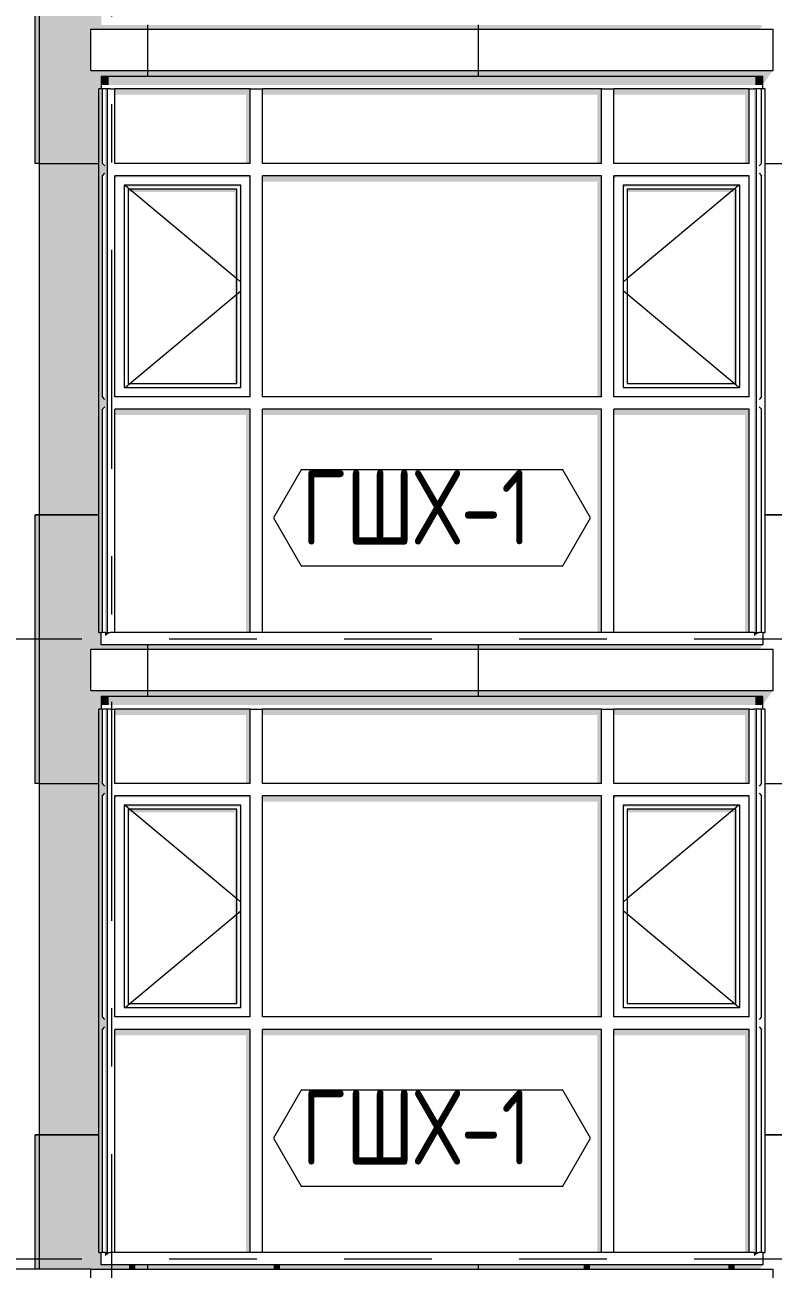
# Model space of a CAD drawing. Header units: millimetres. Extents: x 18162 to 7085488, y 72188 to 247925.
# Drawn here: x 4809520 to 4813140, y 88787 to 94807 of the extents above; entities that cross this region are included whole.
import ezdxf
from ezdxf.enums import TextEntityAlignment as Align

# ---------------------------------------------------------------- set-up
doc = ezdxf.new("R2010")
doc.units = ezdxf.units.MM
doc.header["$MEASUREMENT"] = 0
doc.linetypes.add('Dashed', pattern=[423.333333, 211.666667, -211.666667])
doc.linetypes.add('Double Dashed', pattern=[1093.611073, 529.166651, -211.666656, 141.111112, -211.666656])
for name, color, linetype in [('Finish - Wall', 7, 'Continuous'), ('Interior - Stair & Railing', 7, 'Continuous'), ('Structural - Bearing', 7, 'Continuous'), ('Structural - Grid', 7, 'Continuous')]:
    doc.layers.add(name, color=color, linetype=linetype)
doc.styles.add('GENERATED_STYLE_3', font='', dxfattribs={"width": 0.8})
doc.styles.get('GENERATED_STYLE_3').set_extended_font_data('ISOCPEUR MON')
doc.dimstyles.new('GENERATED_STYLE__15', dxfattribs={"dimtxt": 440.00001, "dimasz": 228, "dimexe": 0.18, "dimexo": 150, "dimgap": 0, "dimtad": 1, "dimdec": 0, "dimzin": 0, "dimdsep": 46, "dimtxsty": 'GENERATED_STYLE_3', "dimblk": 'ARROWHEAD_2', "dimblk1": 'ARROWHEAD_2', "dimblk2": 'ARROWHEAD_2', "dimcen": 0.09, "dimclrd": 13, "dimclre": 13, "dimclrt": 13, "dimadec": 0, "dimazin": 0, "dimtfac": 1, "dimtdec": 4, "dimtmove": 0, "dimatfit": 3, "dimfxl": 1, "dimtolj": 1, "dimtzin": 0, "dimarcsym": 0})

# ---------------------------------------------------------------- blocks, each defined once
blk = doc.blocks.new('*X1772', base_point=(4860813, 82836.7))
at = {"layer": 'Structural - Bearing', "color": 8, "linetype": 'Continuous', "lineweight": 13}
for p, q in [((4810113, 94586.7), (4810113, 94556.7)), ((4811713, 94586.7), (4811713, 94556.7)), ((4809589.5, 94136.7), (4809613, 94136.7)), ((4809613, 94136.7), (4809877.1, 94136.7)), ((4813101.9, 94136.7), (4813313, 94136.7)), ((4809589.5, 92436.7), (4809613, 92436.7)), ((4809613, 92436.7), (4809589.5, 92436.7)), ((4809877.1, 92436.7), (4809613, 92436.7)), ((4809613, 92436.7), (4809877.1, 92436.7)), ((4813313, 92436.7), (4813101.9, 92436.7)), ((4813101.9, 92436.7), (4813313, 92436.7)), ((4810113, 91806.7), (4810113, 91786.7)), ((4811713, 91806.7), (4811713, 91786.7))]:
    blk.add_line(p, q, dxfattribs=at)
blk = doc.blocks.new('*X1777', base_point=(4860813, 82836.7))
at = {"layer": 'Structural - Bearing', "color": 7, "linetype": 'Continuous', "lineweight": 9}
for p, q in [((4810113, 91786.7), (4810113, 91586.7)), ((4811713, 91786.7), (4811713, 91586.7))]:
    blk.add_line(p, q, dxfattribs=at)
blk = doc.blocks.new('*X1780', base_point=(4860813, 82836.7))
at = {"layer": 'Structural - Bearing', "color": 8, "linetype": 'Continuous', "lineweight": 13}
for p, q in [((4810113, 94806.7), (4810113, 94786.7)), ((4811713, 94806.7), (4811713, 94786.7))]:
    blk.add_line(p, q, dxfattribs=at)
blk = doc.blocks.new('*X1788', base_point=(4860813, 82836.7))
at = {"layer": 'Structural - Bearing', "color": 7, "linetype": 'Continuous', "lineweight": 9}
for p, q in [((4810113, 94786.7), (4810113, 94586.7)), ((4811713, 94786.7), (4811713, 94586.7))]:
    blk.add_line(p, q, dxfattribs=at)
blk = doc.blocks.new('*X1849', base_point=(4860813, 82836.7))
at = {"layer": 'Structural - Bearing', "color": 7, "linetype": 'Continuous', "lineweight": 9}
for p, q in [((4809569.5, 89436.7), (4809589.5, 89436.7)), ((4809589.5, 89436.7), (4809569.5, 89436.7))]:
    blk.add_line(p, q, dxfattribs=at)
blk = doc.blocks.new('*X1851', base_point=(4860813, 82836.7))
at = {"layer": 'Structural - Bearing', "color": 7, "linetype": 'Continuous', "lineweight": 9}
for p, q in [((4809569.5, 92436.7), (4809589.5, 92436.7)), ((4809589.5, 92436.7), (4809569.5, 92436.7))]:
    blk.add_line(p, q, dxfattribs=at)
blk = doc.blocks.new('*X1968', base_point=(4860813, 82836.7))
at = {"layer": 'Structural - Bearing', "color": 8, "linetype": 'Continuous', "lineweight": 13}
for p, q in [((4810113, 91586.7), (4810113, 91556.7)), ((4811713, 91586.7), (4811713, 91556.7)), ((4809589.5, 91136.7), (4809613, 91136.7)), ((4809613, 91136.7), (4809877.1, 91136.7)), ((4813101.9, 91136.7), (4813313, 91136.7)), ((4809589.5, 89436.7), (4809613, 89436.7)), ((4809613, 89436.7), (4809589.5, 89436.7)), ((4809877.1, 89436.7), (4809613, 89436.7)), ((4809613, 89436.7), (4809877.1, 89436.7)), ((4813313, 89436.7), (4813101.9, 89436.7)), ((4813101.9, 89436.7), (4813313, 89436.7))]:
    blk.add_line(p, q, dxfattribs=at)
blk = doc.blocks.new('*X1969', base_point=(4860813, 82836.7))
at = {"layer": 'Structural - Bearing', "color": 8, "linetype": 'Continuous', "lineweight": 13}
blk.add_line((4810113, 88806.7), (4810113, 88786.7), dxfattribs=at)
blk = doc.blocks.new('*X1970', base_point=(4860813, 82836.7))
at = {"layer": 'Structural - Bearing', "color": 8, "linetype": 'Continuous', "lineweight": 13}
blk.add_line((4811713, 88806.7), (4811713, 88786.7), dxfattribs=at)
blk = doc.blocks.new('*D2162', base_point=(4860813, 82836.7))
at = {"color": 12, "linetype": 'Continuous', "lineweight": 35}
for p, q in [((4806791.8, 129223.3), (4807091.8, 129050.1)), ((4806791.8, 82823.3), (4807091.8, 82650.1))]:
    blk.add_line(p, q, dxfattribs=at)
at = {"color": 13, "linetype": 'Continuous', "lineweight": 13}
for p, q in [((4809439.5, 129136.7), (4806716.8, 129136.7)), ((4806941.8, 82736.7), (4806941.8, 129136.7)), ((4809439.5, 82736.7), (4806716.8, 82736.7)), ((4806941.8, 82590), (4806941.8, 82736.7))]:
    blk.add_line(p, q, dxfattribs=at)
at = {"color": 13, "lineweight": 13, "insert": (4807069.4, 105225.3), "char_height": 440, "attachment_point": 7, "rotation": 90, "style": 'GENERATED_STYLE_3'}
blk.add_mtext('\\A1;{\\pql;\\fISOCPEUR MON|b0|i0|c0|p0;\\W0.800000;46,400}', dxfattribs=at)
blk = doc.blocks.new('ARROWHEAD_2')
at = {"color": 0, "linetype": 'Continuous', "lineweight": 0}
for p, q in [((-0.378, -0.655), (0.378, 0.655)), ((0, 0), (-1, 0))]:
    blk.add_line(p, q, dxfattribs=at)
blk = doc.blocks.new('Label_83_3', base_point=(4811489.5, 89186.7))
at = {"color": 13, "linetype": 'Continuous', "lineweight": 13, "flags": 128}
blk.add_lwpolyline([(4810723.1, 89420.9), (4810857.2, 89188.7), (4812121.8, 89188.7), (4812255.9, 89420.9), (4812121.8, 89653.2), (4810857.2, 89653.2)], close=True, dxfattribs=at)
at = {"color": 13, "lineweight": 13, "insert": (4810857.2, 89652.5), "char_height": 360, "attachment_point": 1, "style": 'GENERATED_STYLE_3'}
blk.add_mtext('\\A1;{\\pql;\\pt0,253000;\\fISOCPEUR MON|b0|i0|c0|p0;\\W0.800000;ГШХ-1\\fISOCPEUR MON|b0|i0|c0|p0;\\W0.800000;\\A1{\\H.66x;\\S^  ;}\\fISOCPEUR MON|b0|i0|c0|p0;\\W0.800000;\\fISOCPEUR MON|b0|i0|c0|p0;\\W0.800000;\\A1{\\H.66x;\\S^  ;}\\fISOCPEUR MON|b0|i0|c0|p0;\\W0.800000; \\fISOCPEUR MON|b0|i0|c0|p0;\\W0.800000;\\fISOCPEUR MON|b0|i0|c0|p0;\\W0.800000;\\fISOCPEUR MON|b0|i0|c0|p0;\\W0.800000;\\fISOCPEUR MON|b0|i0|c0|p0;\\W0.800000;\\fISOCPEUR MON|b0|i0|c0|p0;\\W0.800000;\\fISOCPEUR MON|b0|i0|c0|p0;\\W0.800000;\\fISOCPEUR MON|b0|i0|c0|p0;\\W0.800000;\\fISOCPEUR MON|b0|i0|c0|p0;\\W0.800000;\\fISOCPEUR MON|b0|i0|c0|p0;\\W0.800000;\\fISOCPEUR MON|b0|i0|c0|p0;\\W0.800000;\\fISOCPEUR MON|b0|i0|c0|p0;\\W0.800000;\\fISOCPEUR MON|b0|i0|c0|p0;\\W0.800000;\\fISOCPEUR MON|b0|i0|c0|p0;\\W0.800000;\\fISOCPEUR MON|b0|i0|c0|p0;\\W0.800000;\\fISOCPEUR MON|b0|i0|c0|p0;\\W0.800000;\\fISOCPEUR MON|b0|i0|c0|p0;\\W0.800000;\\fISOCPEUR MON|b0|i0|c0|p0;\\W0.800000;\\fISOCPEUR MON|b0|i0|c0|p0;\\W0.800000;\\fISOCPEUR MON|b0|i0|c0|p0;\\W0.800000;\\fISOCPEUR MON|b0|i0|c0|p0;\\W0.800000;\\fISOCPEUR MON|b0|i0|c0|p0;\\W0.800000;\\fISOCPEUR MON|b0|i0|c0|p0;\\W0.800000;\\fISOCPEUR MON|b0|i0|c0|p0;\\W0.800000;\\fISOCPEUR MON|b0|i0|c0|p0;\\W0.800000;\\fISOCPEUR MON|b0|i0|c0|p0;\\W0.800000;\\fISOCPEUR MON|b0|i0|c0|p0;\\W0.800000;\\fISOCPEUR MON|b0|i0|c0|p0;\\W0.800000;\\fISOCPEUR MON|b0|i0|c0|p0;\\W0.800000;\\fISOCPEUR MON|b0|i0|c0|p0;\\W0.800000;\\fISOCPEUR MON|b0|i0|c0|p0;\\W0.800000;\\fISOCPEUR MON|b0|i0|c0|p0;\\W0.800000;\\fISOCPEUR MON|b0|i0|c0|p0;\\W0.800000;\\fISOCPEUR MON|b0|i0|c0|p0;\\W0.800000;\\fISOCPEUR MON|b0|i0|c0|p0;\\W0.800000;\\fISOCPEUR MON|b0|i0|c0|p0;\\W0.800000;\\fISOCPEUR MON|b0|i0|c0|p0;\\W0.800000;\\fISOCPEUR MON|b0|i0|c0|p0;\\W0.800000;\\fISOCPEUR MON|b0|i0|c0|p0;\\W0.800000;\\fISOCPEUR MON|b0|i0|c0|p0;\\W0.800000;\\fISOCPEUR MON|b0|i0|c0|p0;\\W0.800000;\\fISOCPEUR MON|b0|i0|c0|p0;\\W0.800000;\\fISOCPEUR MON|b0|i0|c0|p0;\\W0.800000;\\fISOCPEUR MON|b0|i0|c0|p0;\\W0.800000;}', dxfattribs=at)
blk = doc.blocks.new('Label_86_3', base_point=(4811489.5, 92186.7))
at = {"color": 13, "linetype": 'Continuous', "lineweight": 13, "flags": 128}
blk.add_lwpolyline([(4810723.1, 92420.9), (4810857.2, 92188.7), (4812121.8, 92188.7), (4812255.9, 92420.9), (4812121.8, 92653.2), (4810857.2, 92653.2)], close=True, dxfattribs=at)
at = {"color": 13, "lineweight": 13, "insert": (4810857.2, 92652.5), "char_height": 360, "attachment_point": 1, "style": 'GENERATED_STYLE_3'}
blk.add_mtext('\\A1;{\\pql;\\pt0,253000;\\fISOCPEUR MON|b0|i0|c0|p0;\\W0.800000;ГШХ-1\\fISOCPEUR MON|b0|i0|c0|p0;\\W0.800000;\\A1{\\H.66x;\\S^  ;}\\fISOCPEUR MON|b0|i0|c0|p0;\\W0.800000;\\fISOCPEUR MON|b0|i0|c0|p0;\\W0.800000;\\A1{\\H.66x;\\S^  ;}\\fISOCPEUR MON|b0|i0|c0|p0;\\W0.800000; \\fISOCPEUR MON|b0|i0|c0|p0;\\W0.800000;\\fISOCPEUR MON|b0|i0|c0|p0;\\W0.800000;\\fISOCPEUR MON|b0|i0|c0|p0;\\W0.800000;\\fISOCPEUR MON|b0|i0|c0|p0;\\W0.800000;\\fISOCPEUR MON|b0|i0|c0|p0;\\W0.800000;\\fISOCPEUR MON|b0|i0|c0|p0;\\W0.800000;\\fISOCPEUR MON|b0|i0|c0|p0;\\W0.800000;\\fISOCPEUR MON|b0|i0|c0|p0;\\W0.800000;\\fISOCPEUR MON|b0|i0|c0|p0;\\W0.800000;\\fISOCPEUR MON|b0|i0|c0|p0;\\W0.800000;\\fISOCPEUR MON|b0|i0|c0|p0;\\W0.800000;\\fISOCPEUR MON|b0|i0|c0|p0;\\W0.800000;\\fISOCPEUR MON|b0|i0|c0|p0;\\W0.800000;\\fISOCPEUR MON|b0|i0|c0|p0;\\W0.800000;\\fISOCPEUR MON|b0|i0|c0|p0;\\W0.800000;\\fISOCPEUR MON|b0|i0|c0|p0;\\W0.800000;\\fISOCPEUR MON|b0|i0|c0|p0;\\W0.800000;\\fISOCPEUR MON|b0|i0|c0|p0;\\W0.800000;\\fISOCPEUR MON|b0|i0|c0|p0;\\W0.800000;\\fISOCPEUR MON|b0|i0|c0|p0;\\W0.800000;\\fISOCPEUR MON|b0|i0|c0|p0;\\W0.800000;\\fISOCPEUR MON|b0|i0|c0|p0;\\W0.800000;\\fISOCPEUR MON|b0|i0|c0|p0;\\W0.800000;\\fISOCPEUR MON|b0|i0|c0|p0;\\W0.800000;\\fISOCPEUR MON|b0|i0|c0|p0;\\W0.800000;\\fISOCPEUR MON|b0|i0|c0|p0;\\W0.800000;\\fISOCPEUR MON|b0|i0|c0|p0;\\W0.800000;\\fISOCPEUR MON|b0|i0|c0|p0;\\W0.800000;\\fISOCPEUR MON|b0|i0|c0|p0;\\W0.800000;\\fISOCPEUR MON|b0|i0|c0|p0;\\W0.800000;\\fISOCPEUR MON|b0|i0|c0|p0;\\W0.800000;\\fISOCPEUR MON|b0|i0|c0|p0;\\W0.800000;\\fISOCPEUR MON|b0|i0|c0|p0;\\W0.800000;\\fISOCPEUR MON|b0|i0|c0|p0;\\W0.800000;\\fISOCPEUR MON|b0|i0|c0|p0;\\W0.800000;\\fISOCPEUR MON|b0|i0|c0|p0;\\W0.800000;\\fISOCPEUR MON|b0|i0|c0|p0;\\W0.800000;\\fISOCPEUR MON|b0|i0|c0|p0;\\W0.800000;\\fISOCPEUR MON|b0|i0|c0|p0;\\W0.800000;\\fISOCPEUR MON|b0|i0|c0|p0;\\W0.800000;\\fISOCPEUR MON|b0|i0|c0|p0;\\W0.800000;\\fISOCPEUR MON|b0|i0|c0|p0;\\W0.800000;\\fISOCPEUR MON|b0|i0|c0|p0;\\W0.800000;}', dxfattribs=at)
blk = doc.blocks.new('Standard grid marker[368]_3', base_point=(4809939.5, 142836.7))
at = {"layer": 'Structural - Grid', "color": 13, "linetype": 'Double Dashed', "lineweight": 13, "ltscale": 2}
blk.add_line((4809939.5, 141836.7), (4809939.5, 80336.7), dxfattribs=at)
at = {"layer": 'Structural - Grid', "color": 13, "lineweight": 13, "style": 'GENERATED_STYLE_3'}
blk.add_attdef('AC_MarkerText_1', text='', height=500, rotation=360, dxfattribs=at).set_placement((4809939.5, 78986.7), align=Align.TOP_CENTER)

msp = doc.modelspace()

# ---------------------------------------------------------------- hatches: boundary and pattern name
at = {"layer": 'Finish - Wall', "linetype": 'Continuous', "lineweight": 0}
for points in [[(4809889.5, 94556.7), (4809889.5, 94516), (4809924.5, 94516), (4809924.5, 94556.7)], [(4809924.5, 94556.7), (4809924.5, 94516), (4810639.5, 94516), (4810639.5, 94556.7)], [(4812339.5, 94556.7), (4810639.5, 94556.7), (4810639.5, 94516), (4812339.5, 94516)], [(4813054.5, 94556.7), (4812339.5, 94556.7), (4812339.5, 94516), (4813054.5, 94516)], [(4813089.5, 94556.7), (4813054.5, 94556.7), (4813054.5, 94516), (4813089.5, 94516)], [(4809877.1, 94106.7), (4809919.5, 94106.7), (4809919.5, 94496.7), (4809907.1, 94496.7), (4809907.1, 94124.1), (4809894.5, 94136.7), (4809894.5, 94496.7), (4809877.1, 94496.7)], [(4809954.5, 94496.7), (4809954.5, 94468.4), (4810589.5, 94468.4), (4810589.5, 94136.7), (4810609.5, 94136.7), (4810609.5, 94496.7)], [(4812309.5, 94496.7), (4810669.5, 94496.7), (4810669.5, 94468.4), (4812289.5, 94468.4), (4812289.5, 94136.7), (4812309.5, 94136.7)], [(4812369.5, 94468.4), (4813004.5, 94468.4), (4813004.5, 94136.7), (4813024.5, 94136.7), (4813024.5, 94496.7), (4812369.5, 94496.7)], [(4813047.1, 94106.7), (4813059.5, 94106.7), (4813059.5, 94496.7), (4813047.1, 94496.7)], [(4813084.5, 94489.6), (4813089.5, 94496.7), (4813084.5, 94496.7)], [(4813047.1, 92976.7), (4813059.5, 92976.7), (4813059.5, 94106.7), (4813047.1, 94106.7)], [(4813084.5, 94136.7), (4813071.9, 94124.1), (4813078.2, 94127.8)], [(4809961.6, 94069.6), (4809954.5, 94076.7), (4809954.5, 94069.6)], [(4809954.5, 94076.7), (4809961.6, 94069.6), (4810602.4, 94069.6), (4810609.5, 94076.7)], [(4810609.5, 94076.7), (4810602.4, 94069.6), (4810604.5, 94069.6), (4810604.5, 93011.7), (4810609.5, 93006.7)], [(4810669.5, 94076.7), (4810669.5, 94048.4), (4812289.5, 94048.4), (4812289.5, 93006.7), (4812309.5, 93006.7), (4812309.5, 94076.7)], [(4812376.6, 94069.6), (4812369.5, 94076.7), (4812369.5, 94069.6)], [(4813024.5, 94076.7), (4812369.5, 94076.7), (4812376.6, 94069.6), (4813017.4, 94069.6)], [(4813024.5, 94076.7), (4813017.4, 94069.6), (4813019.5, 94069.6), (4813019.5, 93011.7), (4813024.5, 93006.7)], [(4809999.5, 94031.7), (4809999.5, 94024.6), (4810006.6, 94024.6)], [(4810564.5, 94031.7), (4809999.5, 94031.7), (4810006.6, 94024.6), (4810557.4, 94024.6)], [(4810544.5, 94011.7), (4810019.5, 94011.7), (4810019.5, 93997.5), (4810534.5, 93997.5), (4810534.5, 93071.7), (4810544.5, 93071.7)], [(4810564.5, 94031.7), (4810557.4, 94024.6), (4810559.5, 94024.6), (4810559.5, 93056.7), (4810564.5, 93051.7)], [(4812414.5, 94031.7), (4812414.5, 94024.6), (4812421.6, 94024.6)], [(4812414.5, 94031.7), (4812421.6, 94024.6), (4812972.4, 94024.6), (4812979.5, 94031.7)], [(4812959.5, 94011.7), (4812434.5, 94011.7), (4812434.5, 93997.5), (4812949.5, 93997.5), (4812949.5, 93071.7), (4812959.5, 93071.7)], [(4812979.5, 94031.7), (4812972.4, 94024.6), (4812974.5, 94024.6), (4812974.5, 93056.7), (4812979.5, 93051.7)], [(4810559.5, 93051.7), (4810564.5, 93051.7), (4810559.5, 93056.7)], [(4810604.5, 93011.7), (4810604.5, 93006.7), (4810609.5, 93006.7)], [(4812974.5, 93051.7), (4812979.5, 93051.7), (4812974.5, 93056.7)], [(4813019.5, 93006.7), (4813024.5, 93006.7), (4813019.5, 93011.7)], [(4809877.1, 92976.7), (4809877.1, 91866.7), (4809894.5, 91866.7), (4809894.5, 92946.7), (4809907.1, 92959.3), (4809907.1, 91866.7), (4809919.5, 91866.7), (4809919.5, 92976.7)], [(4813047.1, 91866.7), (4813059.5, 91866.7), (4813059.5, 92976.7), (4813047.1, 92976.7)], [(4813084.5, 93006.7), (4813071.9, 92994.1), (4813078.2, 92997.8)], [(4809954.5, 92946.7), (4809954.5, 92918.4), (4810589.5, 92918.4), (4810589.5, 91866.7), (4810609.5, 91866.7), (4810609.5, 92946.7)], [(4812309.5, 92946.7), (4810669.5, 92946.7), (4810669.5, 92918.4), (4812289.5, 92918.4), (4812289.5, 91866.7), (4812309.5, 91866.7)], [(4812369.5, 92918.4), (4813004.5, 92918.4), (4813004.5, 91866.7), (4813024.5, 91866.7), (4813024.5, 92946.7), (4812369.5, 92946.7)], [(4809907.1, 91849.1), (4809924.5, 91861.4), (4809924.5, 91866.7), (4809907.1, 91866.7)], [(4809924.5, 91866.7), (4809924.5, 91861.4), (4809931.9, 91866.7)], [(4813047.1, 91849.1), (4813054.5, 91854.4), (4813054.5, 91866.7), (4813047.1, 91866.7)], [(4813071.9, 91866.7), (4813054.5, 91866.7), (4813054.5, 91854.4)], [(4809889.5, 91556.7), (4809889.5, 91516), (4809924.5, 91516), (4809924.5, 91556.7)], [(4810639.5, 91556.7), (4809924.5, 91556.7), (4809924.5, 91516), (4810639.5, 91516)], [(4812339.5, 91556.7), (4810639.5, 91556.7), (4810639.5, 91516), (4812339.5, 91516)], [(4813054.5, 91556.7), (4812339.5, 91556.7), (4812339.5, 91516), (4813054.5, 91516)], [(4813054.5, 91556.7), (4813054.5, 91516), (4813089.5, 91516), (4813089.5, 91556.7)], [(4809877.1, 91496.7), (4809877.1, 91106.7), (4809919.5, 91106.7), (4809919.5, 91496.7), (4809907.1, 91496.7), (4809907.1, 91124.1), (4809894.5, 91136.7), (4809894.5, 91496.7)], [(4810609.5, 91496.7), (4809954.5, 91496.7), (4809954.5, 91468.4), (4810589.5, 91468.4), (4810589.5, 91136.7), (4810609.5, 91136.7)], [(4812309.5, 91496.7), (4810669.5, 91496.7), (4810669.5, 91468.4), (4812289.5, 91468.4), (4812289.5, 91136.7), (4812309.5, 91136.7)], [(4812369.5, 91496.7), (4812369.5, 91468.4), (4813004.5, 91468.4), (4813004.5, 91136.7), (4813024.5, 91136.7), (4813024.5, 91496.7)], [(4813047.1, 91106.7), (4813059.5, 91106.7), (4813059.5, 91496.7), (4813047.1, 91496.7)], [(4813084.5, 91489.6), (4813089.5, 91496.7), (4813084.5, 91496.7)], [(4813047.1, 89976.7), (4813059.5, 89976.7), (4813059.5, 91106.7), (4813047.1, 91106.7)], [(4813084.5, 91136.7), (4813071.9, 91124.1), (4813078.2, 91127.8)], [(4809961.6, 91069.6), (4809954.5, 91076.7), (4809954.5, 91069.6)], [(4809954.5, 91076.7), (4809961.6, 91069.6), (4810602.4, 91069.6), (4810609.5, 91076.7)], [(4809999.5, 91031.7), (4809999.5, 91024.6), (4810006.6, 91024.6)], [(4810564.5, 91031.7), (4809999.5, 91031.7), (4810006.6, 91024.6), (4810557.4, 91024.6)], [(4810564.5, 91031.7), (4810557.4, 91024.6), (4810559.5, 91024.6), (4810559.5, 90056.7), (4810564.5, 90051.7)], [(4810602.4, 91069.6), (4810604.5, 91069.6), (4810604.5, 90011.7), (4810609.5, 90006.7), (4810609.5, 91076.7)], [(4810669.5, 91076.7), (4810669.5, 91048.4), (4812289.5, 91048.4), (4812289.5, 90006.7), (4812309.5, 90006.7), (4812309.5, 91076.7)], [(4812376.6, 91069.6), (4812369.5, 91076.7), (4812369.5, 91069.6)], [(4812369.5, 91076.7), (4812376.6, 91069.6), (4813017.4, 91069.6), (4813024.5, 91076.7)], [(4812414.5, 91031.7), (4812414.5, 91024.6), (4812421.6, 91024.6)], [(4812414.5, 91031.7), (4812421.6, 91024.6), (4812972.4, 91024.6), (4812979.5, 91031.7)], [(4812979.5, 91031.7), (4812972.4, 91024.6), (4812974.5, 91024.6), (4812974.5, 90056.7), (4812979.5, 90051.7)], [(4813024.5, 91076.7), (4813017.4, 91069.6), (4813019.5, 91069.6), (4813019.5, 90011.7), (4813024.5, 90006.7)], [(4810544.5, 91011.7), (4810019.5, 91011.7), (4810019.5, 90997.5), (4810534.5, 90997.5), (4810534.5, 90071.7), (4810544.5, 90071.7)], [(4812959.5, 91011.7), (4812434.5, 91011.7), (4812434.5, 90997.5), (4812949.5, 90997.5), (4812949.5, 90071.7), (4812959.5, 90071.7)], [(4810559.5, 90051.7), (4810564.5, 90051.7), (4810559.5, 90056.7)], [(4810604.5, 90011.7), (4810604.5, 90006.7), (4810609.5, 90006.7)], [(4812974.5, 90051.7), (4812979.5, 90051.7), (4812974.5, 90056.7)], [(4813019.5, 90006.7), (4813024.5, 90006.7), (4813019.5, 90011.7)], [(4813084.5, 90006.7), (4813071.9, 89994.1), (4813078.2, 89997.8)], [(4809919.5, 89976.7), (4809877.1, 89976.7), (4809877.1, 88866.7), (4809894.5, 88866.7), (4809894.5, 89946.7), (4809907.1, 89959.3), (4809907.1, 88866.7), (4809919.5, 88866.7)], [(4809954.5, 89946.7), (4809954.5, 89918.4), (4810589.5, 89918.4), (4810589.5, 88866.7), (4810609.5, 88866.7), (4810609.5, 89946.7)], [(4812309.5, 89946.7), (4810669.5, 89946.7), (4810669.5, 89918.4), (4812289.5, 89918.4), (4812289.5, 88866.7), (4812309.5, 88866.7)], [(4812369.5, 89946.7), (4812369.5, 89918.4), (4813004.5, 89918.4), (4813004.5, 88866.7), (4813024.5, 88866.7), (4813024.5, 89946.7)], [(4813047.1, 88866.7), (4813059.5, 88866.7), (4813059.5, 89976.7), (4813047.1, 89976.7)], [(4809907.1, 88849.1), (4809924.5, 88861.4), (4809924.5, 88866.7), (4809907.1, 88866.7)], [(4809924.5, 88866.7), (4809924.5, 88861.4), (4809931.9, 88866.7)], [(4813047.1, 88866.7), (4813047.1, 88849.1), (4813054.5, 88854.4), (4813054.5, 88866.7)], [(4813071.9, 88866.7), (4813054.5, 88866.7), (4813054.5, 88854.4)]]:
    msp.add_hatch(color=49, dxfattribs=at).paths.add_polyline_path(points)
h = msp.add_hatch(color=49, dxfattribs=at)
h.paths.add_polyline_path([(4809877.1, 94106.7), (4809877.1, 92976.7), (4809919.5, 92976.7), (4809919.5, 94106.7)])
h.paths.add_polyline_path([(4809894.5, 93006.7), (4809894.5, 94076.7), (4809907.1, 94089.3), (4809907.1, 92994.1)], flags=0)
h = msp.add_hatch(color=49, dxfattribs=at)
h.paths.add_polyline_path([(4809877.1, 91106.7), (4809877.1, 89976.7), (4809919.5, 89976.7), (4809919.5, 91106.7)])
h.paths.add_polyline_path([(4809907.1, 89994.1), (4809894.5, 90006.7), (4809894.5, 91076.7), (4809907.1, 91089.3)], flags=0)
at = {"layer": 'Interior - Stair & Railing', "linetype": 'Continuous', "lineweight": 0}
for points in [[(4810027.5, 88806.7), (4810027.5, 88786.7), (4810027.7, 88786.7), (4810027.7, 88806.7)], [(4810027.7, 88806.7), (4810027.7, 88786.7), (4810028.2, 88786.7), (4810028.2, 88806.7)], [(4810029.1, 88806.7), (4810028.2, 88806.7), (4810028.2, 88786.7), (4810029.1, 88786.7)], [(4810030.3, 88806.7), (4810029.1, 88806.7), (4810029.1, 88786.7), (4810030.3, 88786.7)], [(4810031.8, 88806.7), (4810030.3, 88806.7), (4810030.3, 88786.7), (4810031.8, 88786.7)], [(4810033.5, 88806.7), (4810031.8, 88806.7), (4810031.8, 88786.7), (4810033.5, 88786.7)], [(4810035.4, 88806.7), (4810033.5, 88806.7), (4810033.5, 88786.7), (4810035.4, 88786.7)], [(4810037.4, 88806.7), (4810035.4, 88806.7), (4810035.4, 88786.7), (4810037.4, 88786.7)], [(4810039.5, 88806.7), (4810037.4, 88806.7), (4810037.4, 88786.7), (4810039.5, 88786.7)], [(4810041.6, 88806.7), (4810039.5, 88806.7), (4810039.5, 88786.7), (4810041.6, 88786.7)], [(4810043.6, 88806.7), (4810041.6, 88806.7), (4810041.6, 88786.7), (4810043.6, 88786.7)], [(4810045.5, 88806.7), (4810043.6, 88806.7), (4810043.6, 88786.7), (4810045.5, 88786.7)], [(4810047.2, 88806.7), (4810045.5, 88806.7), (4810045.5, 88786.7), (4810047.2, 88786.7)], [(4810048.7, 88806.7), (4810047.2, 88806.7), (4810047.2, 88786.7), (4810048.7, 88786.7)], [(4810049.9, 88806.7), (4810048.7, 88806.7), (4810048.7, 88786.7), (4810049.9, 88786.7)], [(4810050.8, 88806.7), (4810049.9, 88806.7), (4810049.9, 88786.7), (4810050.8, 88786.7)], [(4810050.8, 88806.7), (4810050.8, 88786.7), (4810051.3, 88786.7), (4810051.3, 88806.7)], [(4810051.3, 88806.7), (4810051.3, 88786.7), (4810051.5, 88786.7), (4810051.5, 88806.7)], [(4810727.5, 88806.7), (4810727.5, 88786.7), (4810727.7, 88786.7), (4810727.7, 88806.7)], [(4810727.7, 88806.7), (4810727.7, 88786.7), (4810728.2, 88786.7), (4810728.2, 88806.7)], [(4810729.1, 88806.7), (4810728.2, 88806.7), (4810728.2, 88786.7), (4810729.1, 88786.7)], [(4810730.3, 88806.7), (4810729.1, 88806.7), (4810729.1, 88786.7), (4810730.3, 88786.7)], [(4810731.8, 88806.7), (4810730.3, 88806.7), (4810730.3, 88786.7), (4810731.8, 88786.7)], [(4810733.5, 88806.7), (4810731.8, 88806.7), (4810731.8, 88786.7), (4810733.5, 88786.7)], [(4810735.4, 88806.7), (4810733.5, 88806.7), (4810733.5, 88786.7), (4810735.4, 88786.7)], [(4810737.4, 88806.7), (4810735.4, 88806.7), (4810735.4, 88786.7), (4810737.4, 88786.7)], [(4810739.5, 88806.7), (4810737.4, 88806.7), (4810737.4, 88786.7), (4810739.5, 88786.7)], [(4810741.6, 88806.7), (4810739.5, 88806.7), (4810739.5, 88786.7), (4810741.6, 88786.7)], [(4810743.6, 88806.7), (4810741.6, 88806.7), (4810741.6, 88786.7), (4810743.6, 88786.7)], [(4810745.5, 88806.7), (4810743.6, 88806.7), (4810743.6, 88786.7), (4810745.5, 88786.7)], [(4810747.2, 88806.7), (4810745.5, 88806.7), (4810745.5, 88786.7), (4810747.2, 88786.7)], [(4810748.7, 88806.7), (4810747.2, 88806.7), (4810747.2, 88786.7), (4810748.7, 88786.7)], [(4810749.9, 88806.7), (4810748.7, 88806.7), (4810748.7, 88786.7), (4810749.9, 88786.7)], [(4810750.8, 88806.7), (4810749.9, 88806.7), (4810749.9, 88786.7), (4810750.8, 88786.7)], [(4810750.8, 88806.7), (4810750.8, 88786.7), (4810751.3, 88786.7), (4810751.3, 88806.7)], [(4810751.3, 88806.7), (4810751.3, 88786.7), (4810751.5, 88786.7), (4810751.5, 88806.7)], [(4812227.5, 88806.7), (4812227.5, 88786.7), (4812227.7, 88786.7), (4812227.7, 88806.7)], [(4812227.7, 88806.7), (4812227.7, 88786.7), (4812228.2, 88786.7), (4812228.2, 88806.7)], [(4812229.1, 88806.7), (4812228.2, 88806.7), (4812228.2, 88786.7), (4812229.1, 88786.7)], [(4812229.1, 88786.7), (4812230.3, 88786.7), (4812230.3, 88806.7), (4812229.1, 88806.7)], [(4812231.8, 88806.7), (4812230.3, 88806.7), (4812230.3, 88786.7), (4812231.8, 88786.7)], [(4812233.5, 88806.7), (4812231.8, 88806.7), (4812231.8, 88786.7), (4812233.5, 88786.7)], [(4812235.4, 88806.7), (4812233.5, 88806.7), (4812233.5, 88786.7), (4812235.4, 88786.7)], [(4812237.4, 88806.7), (4812235.4, 88806.7), (4812235.4, 88786.7), (4812237.4, 88786.7)], [(4812239.5, 88806.7), (4812237.4, 88806.7), (4812237.4, 88786.7), (4812239.5, 88786.7)], [(4812241.6, 88806.7), (4812239.5, 88806.7), (4812239.5, 88786.7), (4812241.6, 88786.7)], [(4812243.6, 88806.7), (4812241.6, 88806.7), (4812241.6, 88786.7), (4812243.6, 88786.7)], [(4812245.5, 88806.7), (4812243.6, 88806.7), (4812243.6, 88786.7), (4812245.5, 88786.7)], [(4812247.2, 88806.7), (4812245.5, 88806.7), (4812245.5, 88786.7), (4812247.2, 88786.7)], [(4812248.7, 88806.7), (4812247.2, 88806.7), (4812247.2, 88786.7), (4812248.7, 88786.7)], [(4812249.9, 88806.7), (4812248.7, 88806.7), (4812248.7, 88786.7), (4812249.9, 88786.7)], [(4812250.8, 88806.7), (4812249.9, 88806.7), (4812249.9, 88786.7), (4812250.8, 88786.7)], [(4812250.8, 88806.7), (4812250.8, 88786.7), (4812251.3, 88786.7), (4812251.3, 88806.7)], [(4812251.3, 88806.7), (4812251.3, 88786.7), (4812251.5, 88786.7), (4812251.5, 88806.7)], [(4812927.5, 88806.7), (4812927.5, 88786.7), (4812927.7, 88786.7), (4812927.7, 88806.7)], [(4812927.7, 88806.7), (4812927.7, 88786.7), (4812928.2, 88786.7), (4812928.2, 88806.7)], [(4812929.1, 88806.7), (4812928.2, 88806.7), (4812928.2, 88786.7), (4812929.1, 88786.7)], [(4812930.3, 88806.7), (4812929.1, 88806.7), (4812929.1, 88786.7), (4812930.3, 88786.7)], [(4812931.8, 88806.7), (4812930.3, 88806.7), (4812930.3, 88786.7), (4812931.8, 88786.7)], [(4812933.5, 88806.7), (4812931.8, 88806.7), (4812931.8, 88786.7), (4812933.5, 88786.7)], [(4812935.4, 88806.7), (4812933.5, 88806.7), (4812933.5, 88786.7), (4812935.4, 88786.7)], [(4812937.4, 88806.7), (4812935.4, 88806.7), (4812935.4, 88786.7), (4812937.4, 88786.7)], [(4812939.5, 88806.7), (4812937.4, 88806.7), (4812937.4, 88786.7), (4812939.5, 88786.7)], [(4812941.6, 88806.7), (4812939.5, 88806.7), (4812939.5, 88786.7), (4812941.6, 88786.7)], [(4812943.6, 88806.7), (4812941.6, 88806.7), (4812941.6, 88786.7), (4812943.6, 88786.7)], [(4812945.5, 88806.7), (4812943.6, 88806.7), (4812943.6, 88786.7), (4812945.5, 88786.7)], [(4812947.2, 88806.7), (4812945.5, 88806.7), (4812945.5, 88786.7), (4812947.2, 88786.7)], [(4812948.7, 88806.7), (4812947.2, 88806.7), (4812947.2, 88786.7), (4812948.7, 88786.7)], [(4812949.9, 88806.7), (4812948.7, 88806.7), (4812948.7, 88786.7), (4812949.9, 88786.7)], [(4812950.8, 88806.7), (4812949.9, 88806.7), (4812949.9, 88786.7), (4812950.8, 88786.7)], [(4812950.8, 88806.7), (4812950.8, 88786.7), (4812951.3, 88786.7), (4812951.3, 88806.7)], [(4812951.3, 88806.7), (4812951.3, 88786.7), (4812951.5, 88786.7), (4812951.5, 88806.7)]]:
    msp.add_hatch(color=49, dxfattribs=at).paths.add_polyline_path(points)
at = {"layer": 'Structural - Bearing', "linetype": 'Continuous', "lineweight": 0}
for points in [[(4809839.5, 97736.7), (4809589.5, 97736.7), (4809589.5, 94736.7), (4809839.5, 94736.7), (4809839.5, 94786.7), (4813075.4, 94786.7), (4813089.5, 94806.7), (4809889.5, 94806.7), (4809889.5, 94866.7), (4809877.1, 94866.7), (4809877.1, 97496.7), (4809889.5, 97496.7), (4809889.5, 97556.7), (4813089.5, 97556.7), (4813089.5, 97516), (4813139.5, 97586.7), (4809839.5, 97586.7)], [(4809569.5, 94136.7), (4809589.5, 94136.7), (4809589.5, 95436.7), (4809569.5, 95436.7)], [(4809839.5, 94736.7), (4809589.5, 94736.7), (4809589.5, 91736.7), (4809839.5, 91736.7), (4809839.5, 91786.7), (4813075.4, 91786.7), (4813089.5, 91806.7), (4809889.5, 91806.7), (4809889.5, 91866.7), (4809877.1, 91866.7), (4809877.1, 94496.7), (4809889.5, 94496.7), (4809889.5, 94556.7), (4813089.5, 94556.7), (4813089.5, 94516), (4813139.5, 94586.7), (4809839.5, 94586.7)], [(4809569.5, 91136.7), (4809589.5, 91136.7), (4809589.5, 92436.7), (4809569.5, 92436.7)], [(4809589.5, 88786.7), (4810027.5, 88786.7), (4810027.5, 88806.7), (4809889.5, 88806.7), (4809889.5, 88866.7), (4809877.1, 88866.7), (4809877.1, 91496.7), (4809889.5, 91496.7), (4809889.5, 91556.7), (4813089.5, 91556.7), (4813089.5, 91516), (4813139.5, 91586.7), (4809839.5, 91586.7), (4809839.5, 91736.7), (4809589.5, 91736.7)], [(4809589.5, 89436.7), (4809569.5, 89436.7), (4809569.5, 88786.7), (4809589.5, 88786.7)], [(4810727.5, 88806.7), (4810051.5, 88806.7), (4810051.5, 88786.7), (4810727.5, 88786.7)], [(4810751.5, 88806.7), (4810751.5, 88786.7), (4812227.5, 88786.7), (4812227.5, 88806.7)], [(4812927.5, 88806.7), (4812251.5, 88806.7), (4812251.5, 88786.7), (4812927.5, 88786.7)], [(4812951.5, 88806.7), (4812951.5, 88786.7), (4813075.4, 88786.7), (4813089.5, 88806.7)]]:
    msp.add_hatch(color=49, dxfattribs=at).paths.add_polyline_path(points)

# ---------------------------------------------------------------- linework, layer by layer
at = {"color": 8, "linetype": 'Dashed', "lineweight": 13, "ltscale": 2}
for p, q in [((4805138.5, 91836.7), (4846132, 91836.7)), ((4805138.5, 88836.7), (4846132, 88836.7))]:
    msp.add_line(p, q, dxfattribs=at)
at = {"layer": 'Finish - Wall', "color": 7, "linetype": 'Continuous', "lineweight": 9}
for p, q in [((4809889.5, 94556.7), (4809889.5, 94496.7)), ((4809924.5, 94556.7), (4809889.5, 94556.7)), ((4810639.5, 94556.7), (4809924.5, 94556.7)), ((4812339.5, 94556.7), (4810639.5, 94556.7)), ((4813054.5, 94556.7), (4812339.5, 94556.7)), ((4813089.5, 94556.7), (4813054.5, 94556.7)), ((4813089.5, 94496.7), (4813089.5, 94556.7)), ((4809889.5, 94496.7), (4809877.1, 94496.7)), ((4809877.1, 94106.7), (4809877.1, 94496.7)), ((4809894.5, 94496.7), (4809889.5, 94496.7)), ((4809907.1, 94496.7), (4809894.5, 94496.7)), ((4809894.5, 94136.7), (4809894.5, 94496.7)), ((4809919.5, 94496.7), (4809907.1, 94496.7)), ((4809931.9, 94496.7), (4809919.5, 94496.7)), ((4809919.5, 94106.7), (4809919.5, 94496.7)), ((4809931.9, 94496.7), (4809954.5, 94496.7)), ((4810609.5, 94496.7), (4809954.5, 94496.7)), ((4809954.5, 94136.7), (4809954.5, 94496.7)), ((4810609.5, 94496.7), (4810669.5, 94496.7)), ((4810609.5, 94136.7), (4810609.5, 94496.7)), ((4812309.5, 94496.7), (4810669.5, 94496.7)), ((4810669.5, 94136.7), (4810669.5, 94496.7)), ((4812309.5, 94496.7), (4812369.5, 94496.7)), ((4812309.5, 94136.7), (4812309.5, 94496.7)), ((4813024.5, 94496.7), (4812369.5, 94496.7)), ((4812369.5, 94136.7), (4812369.5, 94496.7)), ((4813024.5, 94496.7), (4813047.1, 94496.7)), ((4813024.5, 94136.7), (4813024.5, 94496.7)), ((4813059.5, 94496.7), (4813047.1, 94496.7)), ((4813071.9, 94496.7), (4813059.5, 94496.7)), ((4813059.5, 94106.7), (4813059.5, 94496.7)), ((4813084.5, 94496.7), (4813071.9, 94496.7)), ((4813089.5, 94496.7), (4813084.5, 94496.7)), ((4813084.5, 94136.7), (4813084.5, 94496.7)), ((4813101.9, 94496.7), (4813089.5, 94496.7)), ((4813101.9, 94106.7), (4813101.9, 94496.7)), ((4809877.1, 92976.7), (4809877.1, 94106.7)), ((4809907.1, 94124.1), (4809894.5, 94136.7)), ((4809919.5, 92976.7), (4809919.5, 94106.7)), ((4810609.5, 94136.7), (4809954.5, 94136.7)), ((4812309.5, 94136.7), (4810669.5, 94136.7)), ((4813024.5, 94136.7), (4812369.5, 94136.7)), ((4813059.5, 92976.7), (4813059.5, 94106.7)), ((4813084.5, 94136.7), (4813071.9, 94124.1)), ((4813101.9, 92976.7), (4813101.9, 94106.7)), ((4809894.5, 94076.7), (4809907.1, 94089.3)), ((4809894.5, 93006.7), (4809894.5, 94076.7)), ((4809954.5, 93006.7), (4809954.5, 94076.7)), ((4810609.5, 94076.7), (4809954.5, 94076.7)), ((4810609.5, 93006.7), (4810609.5, 94076.7)), ((4810669.5, 93006.7), (4810669.5, 94076.7)), ((4812309.5, 94076.7), (4810669.5, 94076.7)), ((4812309.5, 93006.7), (4812309.5, 94076.7)), ((4812369.5, 93006.7), (4812369.5, 94076.7)), ((4813024.5, 94076.7), (4812369.5, 94076.7)), ((4813024.5, 93006.7), (4813024.5, 94076.7)), ((4813071.9, 94089.3), (4813084.5, 94076.7)), ((4813084.5, 93006.7), (4813084.5, 94076.7)), ((4809999.5, 94031.7), (4809999.5, 93051.7)), ((4810564.5, 94031.7), (4809999.5, 94031.7)), ((4810004.4, 94031.7), (4810028.3, 94011.7)), ((4810544.5, 94011.7), (4810019.5, 94011.7)), ((4810019.5, 94011.7), (4810019.5, 93071.7)), ((4810028.3, 94011.7), (4810544.5, 93579.4)), ((4810544.5, 93071.7), (4810544.5, 94011.7)), ((4810564.5, 93051.7), (4810564.5, 94031.7)), ((4812414.5, 94031.7), (4812414.5, 93051.7)), ((4812979.5, 94031.7), (4812414.5, 94031.7)), ((4812959.5, 94011.7), (4812434.5, 94011.7)), ((4812950.8, 94011.7), (4812434.5, 93579.4)), ((4812434.5, 94011.7), (4812434.5, 93071.7)), ((4812974.7, 94031.7), (4812950.8, 94011.7)), ((4812959.5, 93071.7), (4812959.5, 94011.7)), ((4812979.5, 93051.7), (4812979.5, 94031.7)), ((4810544.5, 93579.4), (4810564.5, 93562.6)), ((4812434.5, 93579.4), (4812414.5, 93562.6)), ((4810028.3, 93071.7), (4810544.5, 93504)), ((4810544.5, 93504), (4810564.5, 93520.7)), ((4812434.5, 93504), (4812414.5, 93520.7)), ((4812950.8, 93071.7), (4812434.5, 93504)), ((4810004.4, 93051.7), (4810028.3, 93071.7)), ((4810019.5, 93071.7), (4810544.5, 93071.7)), ((4812434.5, 93071.7), (4812959.5, 93071.7)), ((4812974.7, 93051.7), (4812950.8, 93071.7)), ((4809999.5, 93051.7), (4810564.5, 93051.7)), ((4812414.5, 93051.7), (4812979.5, 93051.7)), ((4809877.1, 91866.7), (4809877.1, 92976.7)), ((4809907.1, 92994.1), (4809894.5, 93006.7)), ((4809894.5, 92946.7), (4809907.1, 92959.3)), ((4809919.5, 91866.7), (4809919.5, 92976.7)), ((4810609.5, 93006.7), (4809954.5, 93006.7)), ((4812309.5, 93006.7), (4810669.5, 93006.7)), ((4813024.5, 93006.7), (4812369.5, 93006.7)), ((4813059.5, 91866.7), (4813059.5, 92976.7)), ((4813084.5, 93006.7), (4813071.9, 92994.1)), ((4813071.9, 92959.3), (4813084.5, 92946.7)), ((4813101.9, 91866.7), (4813101.9, 92976.7)), ((4809894.5, 91866.7), (4809894.5, 92946.7)), ((4809954.5, 91866.7), (4809954.5, 92946.7)), ((4810609.5, 92946.7), (4809954.5, 92946.7)), ((4810609.5, 91866.7), (4810609.5, 92946.7)), ((4810669.5, 91866.7), (4810669.5, 92946.7)), ((4812309.5, 92946.7), (4810669.5, 92946.7)), ((4812309.5, 91866.7), (4812309.5, 92946.7)), ((4812369.5, 91866.7), (4812369.5, 92946.7)), ((4813024.5, 92946.7), (4812369.5, 92946.7)), ((4813024.5, 91866.7), (4813024.5, 92946.7)), ((4813084.5, 91866.7), (4813084.5, 92946.7)), ((4809877.1, 91866.7), (4809889.5, 91866.7)), ((4809889.5, 91806.7), (4809889.5, 91866.7)), ((4809894.5, 91866.7), (4809889.5, 91866.7)), ((4809907.1, 91866.7), (4809894.5, 91866.7)), ((4809907.1, 91866.7), (4809919.5, 91866.7)), ((4809919.5, 91866.7), (4809931.9, 91866.7)), ((4809954.5, 91866.7), (4809931.9, 91866.7)), ((4810609.5, 91866.7), (4809954.5, 91866.7)), ((4810669.5, 91866.7), (4810609.5, 91866.7)), ((4812309.5, 91866.7), (4810669.5, 91866.7)), ((4812369.5, 91866.7), (4812309.5, 91866.7)), ((4813024.5, 91866.7), (4812369.5, 91866.7)), ((4813047.1, 91866.7), (4813024.5, 91866.7)), ((4813047.1, 91866.7), (4813059.5, 91866.7)), ((4813059.5, 91866.7), (4813071.9, 91866.7)), ((4813084.5, 91866.7), (4813071.9, 91866.7)), ((4813089.5, 91866.7), (4813084.5, 91866.7)), ((4813089.5, 91866.7), (4813089.5, 91806.7)), ((4813089.5, 91866.7), (4813101.9, 91866.7)), ((4809924.5, 91806.7), (4809889.5, 91806.7)), ((4810639.5, 91806.7), (4809924.5, 91806.7)), ((4812339.5, 91806.7), (4810639.5, 91806.7)), ((4813054.5, 91806.7), (4812339.5, 91806.7)), ((4813089.5, 91806.7), (4813054.5, 91806.7)), ((4809889.5, 91556.7), (4809889.5, 91496.7)), ((4809924.5, 91556.7), (4809889.5, 91556.7)), ((4810639.5, 91556.7), (4809924.5, 91556.7)), ((4812339.5, 91556.7), (4810639.5, 91556.7)), ((4813054.5, 91556.7), (4812339.5, 91556.7)), ((4813089.5, 91556.7), (4813054.5, 91556.7)), ((4813089.5, 91496.7), (4813089.5, 91556.7)), ((4809889.5, 91496.7), (4809877.1, 91496.7)), ((4809877.1, 91106.7), (4809877.1, 91496.7)), ((4809894.5, 91496.7), (4809889.5, 91496.7)), ((4809907.1, 91496.7), (4809894.5, 91496.7)), ((4809894.5, 91136.7), (4809894.5, 91496.7)), ((4809919.5, 91496.7), (4809907.1, 91496.7)), ((4809931.9, 91496.7), (4809919.5, 91496.7)), ((4809919.5, 91106.7), (4809919.5, 91496.7)), ((4809931.9, 91496.7), (4809954.5, 91496.7)), ((4810609.5, 91496.7), (4809954.5, 91496.7)), ((4809954.5, 91136.7), (4809954.5, 91496.7)), ((4810609.5, 91496.7), (4810669.5, 91496.7)), ((4810609.5, 91136.7), (4810609.5, 91496.7)), ((4812309.5, 91496.7), (4810669.5, 91496.7)), ((4810669.5, 91136.7), (4810669.5, 91496.7)), ((4812309.5, 91496.7), (4812369.5, 91496.7)), ((4812309.5, 91136.7), (4812309.5, 91496.7)), ((4813024.5, 91496.7), (4812369.5, 91496.7)), ((4812369.5, 91136.7), (4812369.5, 91496.7)), ((4813024.5, 91496.7), (4813047.1, 91496.7)), ((4813024.5, 91136.7), (4813024.5, 91496.7)), ((4813059.5, 91496.7), (4813047.1, 91496.7)), ((4813071.9, 91496.7), (4813059.5, 91496.7)), ((4813059.5, 91106.7), (4813059.5, 91496.7)), ((4813084.5, 91496.7), (4813071.9, 91496.7)), ((4813089.5, 91496.7), (4813084.5, 91496.7)), ((4813084.5, 91136.7), (4813084.5, 91496.7)), ((4813101.9, 91496.7), (4813089.5, 91496.7)), ((4813101.9, 91106.7), (4813101.9, 91496.7)), ((4809877.1, 89976.7), (4809877.1, 91106.7)), ((4809907.1, 91124.1), (4809894.5, 91136.7)), ((4809894.5, 91076.7), (4809907.1, 91089.3)), ((4809919.5, 89976.7), (4809919.5, 91106.7)), ((4810609.5, 91136.7), (4809954.5, 91136.7)), ((4812309.5, 91136.7), (4810669.5, 91136.7)), ((4813024.5, 91136.7), (4812369.5, 91136.7)), ((4813059.5, 89976.7), (4813059.5, 91106.7)), ((4813084.5, 91136.7), (4813071.9, 91124.1)), ((4813071.9, 91089.3), (4813084.5, 91076.7)), ((4813101.9, 89976.7), (4813101.9, 91106.7)), ((4809894.5, 90006.7), (4809894.5, 91076.7)), ((4809954.5, 90006.7), (4809954.5, 91076.7)), ((4810609.5, 91076.7), (4809954.5, 91076.7)), ((4809999.5, 91031.7), (4809999.5, 90051.7)), ((4810564.5, 91031.7), (4809999.5, 91031.7)), ((4810004.4, 91031.7), (4810028.3, 91011.7)), ((4810564.5, 90051.7), (4810564.5, 91031.7)), ((4810609.5, 90006.7), (4810609.5, 91076.7)), ((4810669.5, 90006.7), (4810669.5, 91076.7)), ((4812309.5, 91076.7), (4810669.5, 91076.7)), ((4812309.5, 90006.7), (4812309.5, 91076.7)), ((4812369.5, 90006.7), (4812369.5, 91076.7)), ((4813024.5, 91076.7), (4812369.5, 91076.7)), ((4812414.5, 91031.7), (4812414.5, 90051.7)), ((4812979.5, 91031.7), (4812414.5, 91031.7)), ((4812974.7, 91031.7), (4812950.8, 91011.7)), ((4812979.5, 90051.7), (4812979.5, 91031.7)), ((4813024.5, 90006.7), (4813024.5, 91076.7)), ((4813084.5, 90006.7), (4813084.5, 91076.7)), ((4810544.5, 91011.7), (4810019.5, 91011.7)), ((4810019.5, 91011.7), (4810019.5, 90071.7)), ((4810028.3, 91011.7), (4810544.5, 90579.4)), ((4810544.5, 90071.7), (4810544.5, 91011.7)), ((4812959.5, 91011.7), (4812434.5, 91011.7)), ((4812950.8, 91011.7), (4812434.5, 90579.4)), ((4812434.5, 91011.7), (4812434.5, 90071.7)), ((4812959.5, 90071.7), (4812959.5, 91011.7)), ((4810544.5, 90579.4), (4810564.5, 90562.6)), ((4812434.5, 90579.4), (4812414.5, 90562.6)), ((4810028.3, 90071.7), (4810544.5, 90504)), ((4810544.5, 90504), (4810564.5, 90520.7)), ((4812434.5, 90504), (4812414.5, 90520.7)), ((4812950.8, 90071.7), (4812434.5, 90504)), ((4810004.4, 90051.7), (4810028.3, 90071.7)), ((4810019.5, 90071.7), (4810544.5, 90071.7)), ((4812434.5, 90071.7), (4812959.5, 90071.7)), ((4812974.7, 90051.7), (4812950.8, 90071.7)), ((4809907.1, 89994.1), (4809894.5, 90006.7)), ((4810609.5, 90006.7), (4809954.5, 90006.7)), ((4809999.5, 90051.7), (4810564.5, 90051.7)), ((4812309.5, 90006.7), (4810669.5, 90006.7)), ((4813024.5, 90006.7), (4812369.5, 90006.7)), ((4812414.5, 90051.7), (4812979.5, 90051.7)), ((4813084.5, 90006.7), (4813071.9, 89994.1)), ((4809877.1, 88866.7), (4809877.1, 89976.7)), ((4809894.5, 89946.7), (4809907.1, 89959.3)), ((4809894.5, 88866.7), (4809894.5, 89946.7)), ((4809919.5, 88866.7), (4809919.5, 89976.7)), ((4809954.5, 88866.7), (4809954.5, 89946.7)), ((4810609.5, 89946.7), (4809954.5, 89946.7)), ((4810609.5, 88866.7), (4810609.5, 89946.7)), ((4810669.5, 88866.7), (4810669.5, 89946.7)), ((4812309.5, 89946.7), (4810669.5, 89946.7)), ((4812309.5, 88866.7), (4812309.5, 89946.7)), ((4812369.5, 88866.7), (4812369.5, 89946.7)), ((4813024.5, 89946.7), (4812369.5, 89946.7)), ((4813024.5, 88866.7), (4813024.5, 89946.7)), ((4813059.5, 88866.7), (4813059.5, 89976.7)), ((4813071.9, 89959.3), (4813084.5, 89946.7)), ((4813084.5, 88866.7), (4813084.5, 89946.7)), ((4813101.9, 88866.7), (4813101.9, 89976.7)), ((4809877.1, 88866.7), (4809889.5, 88866.7)), ((4809889.5, 88806.7), (4809889.5, 88866.7)), ((4809894.5, 88866.7), (4809889.5, 88866.7)), ((4809907.1, 88866.7), (4809894.5, 88866.7)), ((4809907.1, 88866.7), (4809919.5, 88866.7)), ((4809919.5, 88866.7), (4809931.9, 88866.7)), ((4809954.5, 88866.7), (4809931.9, 88866.7)), ((4810609.5, 88866.7), (4809954.5, 88866.7)), ((4810669.5, 88866.7), (4810609.5, 88866.7)), ((4812309.5, 88866.7), (4810669.5, 88866.7)), ((4812369.5, 88866.7), (4812309.5, 88866.7)), ((4813024.5, 88866.7), (4812369.5, 88866.7)), ((4813047.1, 88866.7), (4813024.5, 88866.7)), ((4813047.1, 88866.7), (4813059.5, 88866.7)), ((4813059.5, 88866.7), (4813071.9, 88866.7)), ((4813084.5, 88866.7), (4813071.9, 88866.7)), ((4813089.5, 88866.7), (4813084.5, 88866.7)), ((4813089.5, 88866.7), (4813089.5, 88806.7)), ((4813089.5, 88866.7), (4813101.9, 88866.7)), ((4809924.5, 88806.7), (4809889.5, 88806.7)), ((4810639.5, 88806.7), (4809924.5, 88806.7)), ((4812339.5, 88806.7), (4810639.5, 88806.7)), ((4813054.5, 88806.7), (4812339.5, 88806.7)), ((4813089.5, 88806.7), (4813054.5, 88806.7))]:
    msp.add_line(p, q, dxfattribs=at)
at = {"layer": 'Interior - Stair & Railing', "color": 7, "linetype": 'Continuous', "lineweight": 9}
for p, q in [((4810027.5, 88786.7), (4810027.5, 88806.7)), ((4810051.5, 88786.7), (4810051.5, 88806.7)), ((4810727.5, 88786.7), (4810727.5, 88806.7)), ((4810751.5, 88786.7), (4810751.5, 88806.7)), ((4812227.5, 88786.7), (4812227.5, 88806.7)), ((4812251.5, 88786.7), (4812251.5, 88806.7)), ((4812927.5, 88786.7), (4812927.5, 88806.7)), ((4812951.5, 88786.7), (4812951.5, 88806.7))]:
    msp.add_line(p, q, dxfattribs=at)
at = {"layer": 'Structural - Bearing', "color": 7, "linetype": 'Continuous', "lineweight": 13}
for p, q in [((4809589.5, 97736.7), (4809589.5, 94736.7)), ((4809569.5, 94136.7), (4809569.5, 95436.7)), ((4809839.5, 94586.7), (4809839.5, 94786.7)), ((4809839.5, 94786.7), (4813139.5, 94786.7)), ((4813139.5, 94586.7), (4813139.5, 94786.7)), ((4809589.5, 94736.7), (4809589.5, 91736.7)), ((4809839.5, 94586.7), (4813139.5, 94586.7)), ((4809589.5, 94136.7), (4809569.5, 94136.7)), ((4809569.5, 92436.7), (4809589.5, 92436.7)), ((4809569.5, 91136.7), (4809569.5, 92436.7)), ((4809839.5, 91586.7), (4809839.5, 91786.7)), ((4809839.5, 91786.7), (4813139.5, 91786.7)), ((4813139.5, 91586.7), (4813139.5, 91786.7)), ((4809589.5, 91736.7), (4809589.5, 88786.7)), ((4809839.5, 91586.7), (4813139.5, 91586.7)), ((4809589.5, 91136.7), (4809569.5, 91136.7)), ((4809569.5, 89436.7), (4809589.5, 89436.7)), ((4809569.5, 88786.7), (4809569.5, 89436.7)), ((4809839.5, 88786.7), (4809389.5, 88786.7)), ((4809839.5, 88586.7), (4809839.5, 88786.7)), ((4809839.5, 88786.7), (4813139.5, 88786.7)), ((4813139.5, 88586.7), (4813139.5, 88786.7))]:
    msp.add_line(p, q, dxfattribs=at)

# ---------------------------------------------------------------- block references
at = {"color": 12, "linetype": 'Continuous', "lineweight": 13}
for name, p in [('Label_86_3', (4811489.5, 92186.7)), ('Label_83_3', (4811489.5, 89186.7))]:
    msp.add_blockref(name, p, dxfattribs=at)
at = {"layer": 'Structural - Bearing', "lineweight": 0}
for name in ['*X1780', '*X1788', '*X1772', '*X1851', '*X1777', '*X1968', '*X1849', '*X1969', '*X1970']:
    msp.add_blockref(name, (4860813, 82836.7), dxfattribs=at)
at = {"layer": 'Structural - Grid', "color": 13, "linetype": 'Continuous', "lineweight": 13}
msp.add_blockref('Standard grid marker[368]_3', (4809939.5, 142836.7), dxfattribs=at)

# ---------------------------------------------------------------- dimensions: what is measured, and where the dimension line sits
at = {"color": 13, "linetype": 'Continuous', "lineweight": 13}
dim = msp.add_linear_dim(base=(4806941.8, 129136.7), p1=(4809589.5, 82736.7), p2=(4809589.5, 129136.7), angle=90, dimstyle='GENERATED_STYLE__15', dxfattribs=at)
dim.commit()
dim.dimension.update_dxf_attribs({"geometry": '*D2162', "text_midpoint": (4806633.8, 106129.8), "dimtype": 160, "text_rotation": 90})

doc.saveas('drawing.dxf')
